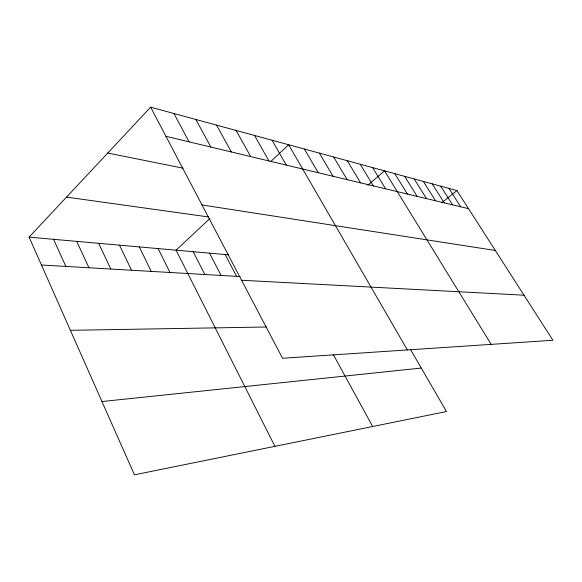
<?xml version="1.0" encoding="UTF-8"?>
<svg xmlns="http://www.w3.org/2000/svg" width="582" height="582" viewBox="0 0 582 582"><rect width="100%" height="100%" fill="white"/><g stroke="black" fill="none" stroke-linecap="round" stroke-linejoin="round"><path stroke-width="0.87" d="M410.601 349.68L446.489 411.539L134.442 474.825L29.1 237.136L150.643 107.175L456.914 190.569L552.9 340.266L282.546 358.25L150.643 107.175M209.833 218.563L176.07 250.18L274.922 446.336M270.717 161.534L288.636 144.751L407.364 349.942M367.809 185.236L384.542 170.868L491.179 344.369M441.876 202.696L456.914 190.569M101.966 401.544L421.259 368.057M70.4 330.321L266.592 327.004M241.566 280.248L523.996 295.19M41.453 265.006L240.09 276.566M29.1 237.136L228.675 254.851M66.53 197.116L208.516 216.955M202.012 204.944L495.326 250.471M107.757 153.03L183.032 168.176M165.965 136.326L468.51 208.654M448.962 188.408L460.697 206.785M440.727 186.167L452.6 204.849M432.2 183.839L444.219 202.849M423.361 181.439L435.525 200.768M414.195 178.943L426.504 198.615M404.686 176.353L417.141 196.374M394.807 173.662L407.415 194.053M372.669 167.631L385.611 188.837M360.258 164.255L373.375 185.913M347.272 160.712L360.571 182.85M333.661 157.009L347.141 179.642M319.387 153.124L333.05 176.273M304.393 149.043L318.245 172.73M272.041 140.233L286.271 165.092M254.552 135.468L268.964 160.952M236.088 130.441L250.689 156.58M216.562 125.123L231.352 151.96M333.231 354.431L372.662 426.511M195.887 119.492L210.859 147.057M173.953 113.519L189.099 141.863M225.154 254.538L236.598 276.363M209.535 253.155L221.08 275.461M193.188 251.7L204.842 274.515M158.122 248.587L169.988 272.492M139.287 246.921L151.255 271.401M119.492 245.16L131.554 270.252M98.664 243.312L110.806 269.044M76.715 241.363L88.944 267.771M53.566 239.311L65.861 266.425"/></g></svg>
